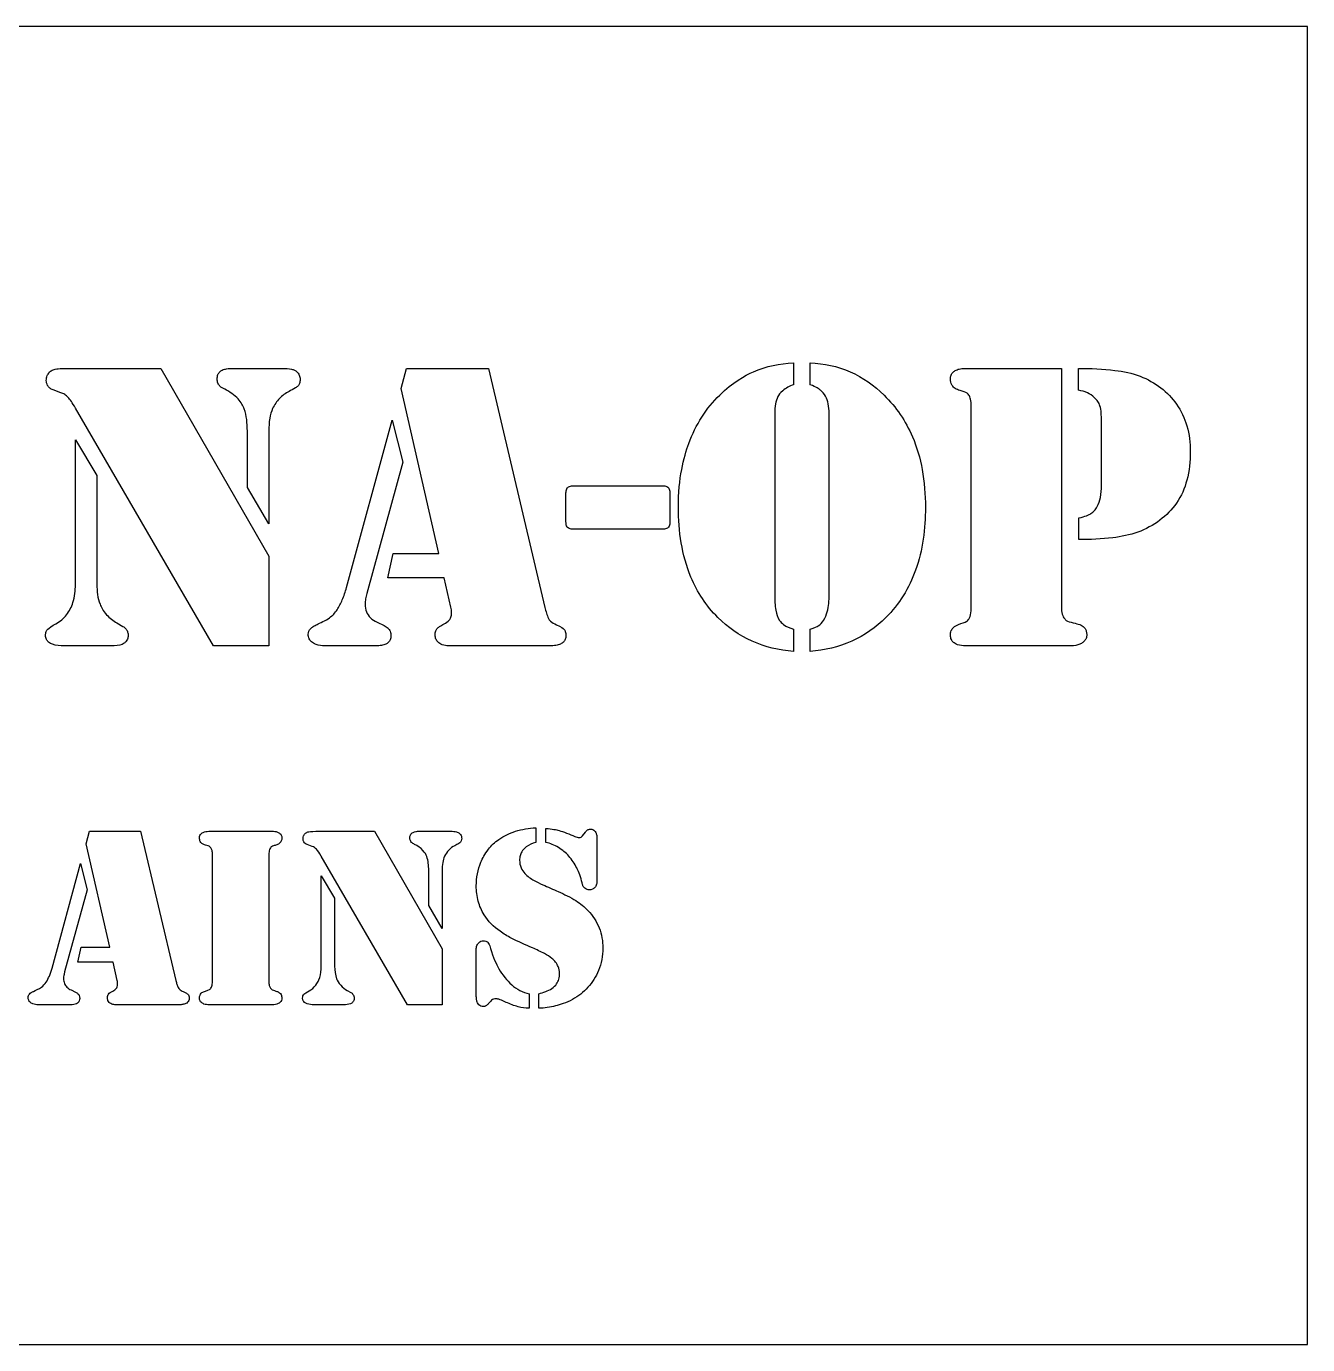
# Model space of a CAD drawing. Header units: millimetres. Extents: x -50 to 30.9, y -38 to 0.
# Drawn here: x -6.1 to 30.85, y -38 to 0 of the extents above; entities that cross this region are included whole.
import ezdxf

# ---------------------------------------------------------------- set-up
doc = ezdxf.new("R2010")
doc.units = ezdxf.units.MM

msp = doc.modelspace()

# ---------------------------------------------------------------- linework, layer by layer
for p, q in [((-0.159, -9.858), (1.299, -9.858)), ((16.022, -9.698), (16.022, -10.33)), ((16.501, -10.33), (16.501, -9.698)), ((24.244, -10.49), (24.244, -9.858)), ((-5.11, -10.559), (-5.333, -10.476)), ((21.147, -16.789), (21.147, -10.927)), ((15.48, -11.157), (15.48, -16.393)), ((17.049, -16.393), (17.049, -11.157)), ((24.903, -13.233), (24.903, -11.351)), ((9.702, -13.24), (12.216, -13.24)), ((9.459, -14.261), (9.459, -13.476)), ((12.459, -13.476), (12.459, -14.261)), ((24.251, -14.795), (24.251, -14.17)), ((12.216, -14.497), (9.702, -14.497)), ((-3.492, -17.198), (-3.319, -17.295)), ((4.015, -17.177), (4.216, -17.275)), ((16.022, -17.372), (16.022, -18.018)), ((16.501, -18.018), (16.501, -17.372)), ((-3.666, -17.858), (-5.013, -17.858)), ((3.987, -17.858), (2.501, -17.858)), ((9.001, -17.858), (6.077, -17.858)), ((23.959, -17.858), (20.987, -17.858)), ((8.588, -23.102), (8.588, -23.523)), ((8.879, -23.523), (8.879, -23.119)), ((-0.835, -23.202), (0.992, -23.202)), ((5.233, -23.202), (6.144, -23.202)), ((9.942, -23.332), (10.02, -23.224)), ((10.354, -23.436), (10.354, -24.647)), ((-0.735, -27.534), (-0.735, -23.87)), ((0.893, -23.87), (0.893, -27.534)), ((2.138, -23.64), (1.999, -23.588)), ((6.874, -27.937), (6.874, -26.605)), ((-4.811, -27.777), (-4.685, -27.837)), ((3.15, -27.79), (3.258, -27.85)), ((8.397, -27.885), (8.397, -28.302)), ((8.675, -28.302), (8.675, -27.885)), ((-4.828, -28.202), (-5.757, -28.202)), ((-1.694, -28.202), (-3.521, -28.202)), ((0.992, -28.202), (-0.835, -28.202)), ((3.041, -28.202), (2.199, -28.202))]:
    msp.add_line(p, q)
msp.add_lwpolyline([(-50.05, 0), (-50.05, -38), (30.85, -38), (30.85, 0)], close=True)
for points in [[(-4.791, -9.858), (-2.228, -9.858), (0.89, -15.275), (0.89, -17.858), (-0.708, -17.858), (-4.687, -11.004)], [(6.14, -16.74), (5.952, -15.893), (4.32, -15.893), (4.48, -15.198), (5.792, -15.198), (4.709, -10.434), (4.862, -9.858), (7.223, -9.858), (8.848, -16.747)], [(20.987, -9.858), (23.751, -9.858), (23.751, -16.747)], [(3.133, -16.177), (4.452, -11.351), (4.751, -12.559), (3.716, -16.344)], [(0.89, -11.664), (0.89, -14.337), (0.272, -13.289), (0.272, -11.664)], [(-4.687, -16.087), (-4.687, -11.92), (-4.069, -12.948), (-4.069, -16.087)], [(-3.482, -27.503), (-3.6, -26.974), (-4.62, -26.974), (-4.52, -26.54), (-3.699, -26.54), (-4.376, -23.562), (-4.281, -23.202), (-2.805, -23.202), (-1.79, -27.508)], [(2.338, -23.202), (3.939, -23.202), (5.888, -26.587), (5.888, -28.202), (4.89, -28.202), (2.403, -23.918)], [(-5.362, -27.152), (-4.537, -24.135), (-4.35, -24.89), (-4.997, -27.256)], [(2.403, -27.095), (2.403, -24.491), (2.789, -25.133), (2.789, -27.095)], [(5.888, -24.33), (5.888, -26.001), (5.502, -25.346), (5.502, -24.33)]]:
    msp.add_lwpolyline(points)
for points, knots in [([(-5.333, -9.9), (-5.315, -9.892), (-5.29, -9.886), (-5.169, -9.865), (-4.998, -9.858), (-4.791, -9.858)], [0, 0, 0, 0, 0.00585056, 0.00585056, 0.03129018, 0.03129018, 0.03129018, 0.03129018]), ([(-0.597, -10.164), (-0.597, -10.121), (-0.591, -10.077), (-0.564, -10.008), (-0.548, -9.982), (-0.505, -9.938), (-0.48, -9.921), (-0.413, -9.889), (-0.369, -9.878), (-0.272, -9.861), (-0.214, -9.858), (-0.159, -9.858)], [0, 0, 0, 0, 0.01288248, 0.01288248, 0.02216823, 0.02216823, 0.03140605, 0.03140605, 0.0443501, 0.0443501, 0.06097555, 0.06097555, 0.06097555, 0.06097555]), ([(1.299, -9.858), (1.379, -9.858), (1.47, -9.863), (1.577, -9.889), (1.607, -9.899), (1.656, -9.924), (1.678, -9.938), (1.695, -9.955)], [0, 0, 0, 0, 0.0239133, 0.0239133, 0.03294149, 0.03294149, 0.04037089, 0.04037089, 0.04037089, 0.04037089]), ([(13.897, -10.629), (14.27, -10.261), (14.612, -10.068), (15.234, -9.794), (15.623, -9.716), (16.022, -9.698)], [0, 0, 0, 0, 0.1574029, 0.1574029, 0.3816369, 0.3816369, 0.3816369, 0.3816369]), ([(16.501, -9.698), (16.9, -9.716), (17.289, -9.795), (18.024, -10.116), (18.347, -10.348), (18.633, -10.629)], [0, 0, 0, 0, 0.1198286, 0.1198286, 0.239514, 0.239514, 0.239514, 0.239514]), ([(20.549, -10.164), (20.549, -10.125), (20.555, -10.088), (20.582, -10.022), (20.6, -9.995), (20.649, -9.946), (20.68, -9.925), (20.752, -9.891), (20.793, -9.879), (20.885, -9.861), (20.936, -9.858), (20.987, -9.858)], [0, 0, 0, 0, 0.01146579, 0.01146579, 0.02124528, 0.02124528, 0.0322848, 0.0322848, 0.04503929, 0.04503929, 0.06017011, 0.06017011, 0.06017011, 0.06017011]), ([(24.244, -9.858), (24.584, -9.858), (24.954, -9.872), (25.53, -9.946), (25.798, -9.997), (26.022, -10.087)], [0, 0, 0, 0, 0.1021613, 0.1021613, 0.1739336, 0.1739336, 0.1739336, 0.1739336]), ([(-5.527, -10.205), (-5.527, -10.157), (-5.519, -10.111), (-5.491, -10.044), (-5.47, -10.002), (-5.418, -9.949), (-5.403, -9.937), (-5.369, -9.916), (-5.351, -9.907), (-5.333, -9.9)], [0, 0, 0, 0, 0.01431127, 0.01431127, 0.02181596, 0.02181596, 0.02451918, 0.02451918, 0.02727428, 0.02727428, 0.02727428, 0.02727428]), ([(-5.333, -10.476), (-5.367, -10.465), (-5.398, -10.449), (-5.455, -10.402), (-5.475, -10.374), (-5.501, -10.328), (-5.511, -10.304), (-5.524, -10.255), (-5.527, -10.231), (-5.527, -10.205)], [0, 0, 0, 0, 0.01071807, 0.01071807, 0.02211496, 0.02211496, 0.03223353, 0.03223353, 0.04235698, 0.04235698, 0.04235698, 0.04235698]), ([(-0.381, -10.462), (-0.434, -10.437), (-0.484, -10.407), (-0.539, -10.351), (-0.56, -10.325), (-0.591, -10.248), (-0.597, -10.206), (-0.597, -10.164)], [0, 0, 0, 0, 0.0175432, 0.0175432, 0.02615042, 0.02615042, 0.0349751, 0.0349751, 0.0349751, 0.0349751]), ([(1.792, -10.177), (1.792, -10.217), (1.788, -10.258), (1.762, -10.328), (1.745, -10.349), (1.715, -10.382), (1.687, -10.402), (1.604, -10.457), (1.532, -10.495), (1.473, -10.525)], [0, 0, 0, 0, 0.01186172, 0.01186172, 0.02242444, 0.02242444, 0.03966135, 0.03966135, 0.07490599, 0.07490599, 0.07490599, 0.07490599]), ([(1.695, -9.955), (1.725, -9.983), (1.749, -10.015), (1.775, -10.071), (1.782, -10.091), (1.79, -10.134), (1.792, -10.155), (1.792, -10.177)], [0, 0, 0, 0, 0.01223389, 0.01223389, 0.01856845, 0.01856845, 0.02517039, 0.02517039, 0.02517039, 0.02517039]), ([(20.785, -10.483), (20.739, -10.468), (20.694, -10.446), (20.627, -10.391), (20.603, -10.362), (20.573, -10.305), (20.564, -10.279), (20.552, -10.224), (20.549, -10.193), (20.549, -10.164)], [0, 0, 0, 0, 0.01476837, 0.01476837, 0.02600461, 0.02600461, 0.03417235, 0.03417235, 0.04315424, 0.04315424, 0.04315424, 0.04315424]), ([(26.022, -10.087), (26.235, -10.171), (26.435, -10.281), (26.792, -10.555), (26.943, -10.712), (27.07, -10.893)], [0, 0, 0, 0, 0.0687638, 0.0687638, 0.1349575, 0.1349575, 0.1349575, 0.1349575]), ([(-4.687, -11.004), (-4.771, -10.858), (-4.843, -10.749), (-4.93, -10.659), (-4.961, -10.634), (-5.032, -10.59), (-5.07, -10.573), (-5.11, -10.559)], [0, 0, 0, 0, 0.05041776, 0.05041776, 0.07431017, 0.07431017, 0.09928766, 0.09928766, 0.09928766, 0.09928766]), ([(0.272, -11.664), (0.272, -11.44), (0.25, -11.213), (0.149, -10.937), (0.099, -10.841), (-0.102, -10.625), (-0.24, -10.534), (-0.381, -10.462)], [0, 0, 0, 0, 0.0671449, 0.0671449, 0.1003761, 0.1003761, 0.139016, 0.139016, 0.139016, 0.139016]), ([(1.473, -10.525), (1.371, -10.577), (1.279, -10.644), (1.117, -10.81), (1.052, -10.906), (1.001, -11.011)], [0, 0, 0, 0, 0.03447714, 0.03447714, 0.06953545, 0.06953545, 0.06953545, 0.06953545]), ([(12.702, -13.865), (12.702, -13.02), (12.855, -12.427), (13.102, -11.755), (13.225, -11.5), (13.526, -11.03), (13.699, -10.819), (13.897, -10.629)], [0, 0, 0, 0, 0.2535434, 0.2535434, 0.419895, 0.419895, 0.5809032, 0.5809032, 0.5809032, 0.5809032]), ([(16.022, -10.33), (15.912, -10.371), (15.801, -10.426), (15.633, -10.567), (15.594, -10.629), (15.537, -10.739), (15.516, -10.811), (15.486, -10.972), (15.48, -11.066), (15.48, -11.157)], [0, 0, 0, 0, 0.0350687, 0.0350687, 0.0655339, 0.0655339, 0.109445, 0.109445, 0.1639923, 0.1639923, 0.1639923, 0.1639923]), ([(16.945, -10.664), (16.907, -10.596), (16.86, -10.533), (16.764, -10.457), (16.687, -10.402), (16.501, -10.33)], [0, 0, 0, 0, 0.02332961, 0.02332961, 0.036646, 0.036646, 0.036646, 0.036646]), ([(18.633, -10.629), (18.986, -10.974), (19.257, -11.374), (19.582, -12.132), (19.673, -12.45), (19.799, -13.134), (19.827, -13.5), (19.827, -13.865)], [0, 0, 0, 0, 0.1480077, 0.1480077, 0.2472721, 0.2472721, 0.3566546, 0.3566546, 0.3566546, 0.3566546]), ([(21.077, -10.629), (21.064, -10.608), (21.049, -10.587), (21.02, -10.563), (21.011, -10.559), (20.94, -10.533), (20.841, -10.501), (20.785, -10.483)], [0, 0, 0, 0, 0.00744196, 0.00744196, 0.01282415, 0.01282415, 0.02402511, 0.02402511, 0.02402511, 0.02402511]), ([(21.147, -10.927), (21.147, -10.869), (21.142, -10.806), (21.124, -10.726), (21.117, -10.703), (21.099, -10.663), (21.089, -10.645), (21.077, -10.629)], [0, 0, 0, 0, 0.0175249, 0.0175249, 0.02454633, 0.02454633, 0.03060484, 0.03060484, 0.03060484, 0.03060484]), ([(24.695, -10.698), (24.638, -10.641), (24.572, -10.597), (24.418, -10.526), (24.332, -10.503), (24.244, -10.49)], [0, 0, 0, 0, 0.0241925, 0.0241925, 0.05083261, 0.05083261, 0.05083261, 0.05083261]), ([(1.001, -11.011), (0.96, -11.1), (0.934, -11.199), (0.897, -11.415), (0.89, -11.542), (0.89, -11.664)], [0, 0, 0, 0, 0.02949833, 0.02949833, 0.06605759, 0.06605759, 0.06605759, 0.06605759]), ([(17.049, -11.157), (17.049, -11.064), (17.042, -10.968), (17.008, -10.803), (16.983, -10.729), (16.945, -10.664)], [0, 0, 0, 0, 0.02780037, 0.02780037, 0.05053447, 0.05053447, 0.05053447, 0.05053447]), ([(24.903, -11.351), (24.903, -11.232), (24.898, -11.055), (24.847, -10.896), (24.826, -10.854), (24.77, -10.772), (24.734, -10.733), (24.695, -10.698)], [0, 0, 0, 0, 0.03578856, 0.03578856, 0.05006525, 0.05006525, 0.0657268, 0.0657268, 0.0657268, 0.0657268]), ([(27.07, -10.893), (27.204, -11.083), (27.302, -11.292), (27.437, -11.758), (27.466, -12.009), (27.466, -12.261)], [0, 0, 0, 0, 0.0699688, 0.0699688, 0.1454952, 0.1454952, 0.1454952, 0.1454952]), ([(27.466, -12.261), (27.466, -12.536), (27.438, -12.816), (27.304, -13.317), (27.208, -13.539), (27.07, -13.74)], [0, 0, 0, 0, 0.0826913, 0.0826913, 0.1557123, 0.1557123, 0.1557123, 0.1557123]), ([(9.459, -13.476), (9.459, -13.438), (9.462, -13.396), (9.477, -13.34), (9.485, -13.32), (9.505, -13.294), (9.515, -13.283), (9.549, -13.263), (9.569, -13.256), (9.625, -13.242), (9.665, -13.24), (9.702, -13.24)], [0, 0, 0, 0, 0.01131815, 0.01131815, 0.01739233, 0.01739233, 0.02116719, 0.02116719, 0.02526442, 0.02526442, 0.03266707, 0.03266707, 0.03266707, 0.03266707]), ([(12.216, -13.24), (12.256, -13.24), (12.3, -13.243), (12.358, -13.259), (12.379, -13.267), (12.407, -13.287), (12.417, -13.297), (12.437, -13.329), (12.444, -13.349), (12.457, -13.402), (12.459, -13.441), (12.459, -13.476)], [0, 0, 0, 0, 0.01187835, 0.01187835, 0.01809206, 0.01809206, 0.02215028, 0.02215028, 0.02663116, 0.02663116, 0.03465324, 0.03465324, 0.03465324, 0.03465324]), ([(24.778, -13.844), (24.824, -13.761), (24.853, -13.669), (24.895, -13.465), (24.903, -13.347), (24.903, -13.233)], [0, 0, 0, 0, 0.02836835, 0.02836835, 0.0626419, 0.0626419, 0.0626419, 0.0626419]), ([(13.841, -17.039), (13.505, -16.703), (13.248, -16.313), (12.799, -15.243), (12.702, -14.55), (12.702, -13.865)], [0, 0, 0, 0, 0.14249, 0.14249, 0.3481799, 0.3481799, 0.3481799, 0.3481799]), ([(19.827, -13.865), (19.827, -14.478), (19.75, -15.098), (19.45, -15.934), (19.332, -16.181), (19.044, -16.64), (18.878, -16.849), (18.688, -17.039)], [0, 0, 0, 0, 0.18391, 0.18391, 0.2661613, 0.2661613, 0.346589, 0.346589, 0.346589, 0.346589]), ([(24.251, -14.17), (24.428, -14.126), (24.538, -14.085), (24.637, -14.023), (24.668, -13.995), (24.728, -13.928), (24.755, -13.886), (24.778, -13.844)], [0, 0, 0, 0, 0.0549273, 0.0549273, 0.0856312, 0.0856312, 0.1210637, 0.1210637, 0.1210637, 0.1210637]), ([(27.07, -13.74), (26.936, -13.93), (26.775, -14.095), (26.395, -14.381), (26.18, -14.494), (25.952, -14.58)], [0, 0, 0, 0, 0.0698398, 0.0698398, 0.142865, 0.142865, 0.142865, 0.142865]), ([(9.702, -14.497), (9.662, -14.497), (9.618, -14.494), (9.56, -14.478), (9.539, -14.47), (9.511, -14.45), (9.501, -14.439), (9.481, -14.407), (9.475, -14.388), (9.462, -14.334), (9.459, -14.296), (9.459, -14.261)], [0, 0, 0, 0, 0.01187835, 0.01187835, 0.01809206, 0.01809206, 0.02215028, 0.02215028, 0.02663116, 0.02663116, 0.03465324, 0.03465324, 0.03465324, 0.03465324]), ([(12.459, -14.261), (12.459, -14.298), (12.456, -14.341), (12.441, -14.397), (12.433, -14.416), (12.413, -14.443), (12.403, -14.454), (12.369, -14.474), (12.349, -14.481), (12.293, -14.494), (12.253, -14.497), (12.216, -14.497)], [0, 0, 0, 0, 0.01131815, 0.01131815, 0.01739233, 0.01739233, 0.02116719, 0.02116719, 0.02526442, 0.02526442, 0.03266707, 0.03266707, 0.03266707, 0.03266707]), ([(25.952, -14.58), (25.726, -14.663), (25.47, -14.712), (24.913, -14.782), (24.572, -14.795), (24.251, -14.795)], [0, 0, 0, 0, 0.0721335, 0.0721335, 0.1688212, 0.1688212, 0.1688212, 0.1688212]), ([(-5.249, -17.219), (-5.13, -17.153), (-5.026, -17.067), (-4.858, -16.855), (-4.799, -16.736), (-4.706, -16.441), (-4.687, -16.262), (-4.687, -16.087)], [0, 0, 0, 0, 0.0410757, 0.0410757, 0.0811807, 0.0811807, 0.1337522, 0.1337522, 0.1337522, 0.1337522]), ([(-4.069, -16.087), (-4.069, -16.279), (-4.046, -16.48), (-3.944, -16.741), (-3.89, -16.849), (-3.704, -17.056), (-3.603, -17.134), (-3.492, -17.198)], [0, 0, 0, 0, 0.0575559, 0.0575559, 0.0836736, 0.0836736, 0.1058203, 0.1058203, 0.1058203, 0.1058203]), ([(2.862, -16.816), (2.92, -16.728), (2.968, -16.632), (3.058, -16.42), (3.099, -16.298), (3.133, -16.177)], [0, 0, 0, 0, 0.0315859, 0.0315859, 0.0691742, 0.0691742, 0.0691742, 0.0691742]), ([(3.716, -16.344), (3.701, -16.396), (3.688, -16.45), (3.672, -16.552), (3.667, -16.601), (3.667, -16.65)], [0, 0, 0, 0, 0.01634586, 0.01634586, 0.0309689, 0.0309689, 0.0309689, 0.0309689]), ([(3.667, -16.65), (3.667, -16.729), (3.679, -16.807), (3.735, -16.942), (3.771, -16.997), (3.874, -17.101), (3.942, -17.144), (4.015, -17.177)], [0, 0, 0, 0, 0.02374468, 0.02374468, 0.04375471, 0.04375471, 0.0677088, 0.0677088, 0.0677088, 0.0677088]), ([(15.48, -16.393), (15.48, -16.535), (15.488, -16.692), (15.535, -16.938), (15.567, -17.041), (15.619, -17.122)], [0, 0, 0, 0, 0.04271669, 0.04271669, 0.07499545, 0.07499545, 0.07499545, 0.07499545]), ([(16.89, -17.122), (16.939, -17.046), (16.973, -16.959), (17.037, -16.72), (17.049, -16.55), (17.049, -16.393)], [0, 0, 0, 0, 0.02717019, 0.02717019, 0.07445597, 0.07445597, 0.07445597, 0.07445597]), ([(2.285, -17.24), (2.357, -17.207), (2.535, -17.124), (2.728, -16.984), (2.801, -16.902), (2.862, -16.816)], [0, 0, 0, 0, 0.02347318, 0.02347318, 0.04199438, 0.04199438, 0.04199438, 0.04199438]), ([(5.945, -17.226), (6.002, -17.196), (6.056, -17.159), (6.111, -17.097), (6.13, -17.07), (6.156, -16.995), (6.16, -16.958), (6.16, -16.92)], [0, 0, 0, 0, 0.01939108, 0.01939108, 0.02805514, 0.02805514, 0.03563992, 0.03563992, 0.03563992, 0.03563992]), ([(6.16, -16.92), (6.16, -16.888), (6.159, -16.855), (6.152, -16.795), (6.147, -16.767), (6.14, -16.74)], [0, 0, 0, 0, 0.00969404, 0.00969404, 0.01814324, 0.01814324, 0.01814324, 0.01814324]), ([(8.848, -16.747), (8.863, -16.804), (8.88, -16.861), (8.915, -16.967), (8.933, -17.017), (8.952, -17.066)], [0, 0, 0, 0, 0.01768442, 0.01768442, 0.0334938, 0.0334938, 0.0334938, 0.0334938]), ([(8.952, -17.066), (8.967, -17.095), (8.987, -17.121), (9.058, -17.187), (9.121, -17.221), (9.188, -17.247)], [0, 0, 0, 0, 0.00974911, 0.00974911, 0.02921955, 0.02921955, 0.02921955, 0.02921955]), ([(16.022, -18.018), (15.608, -17.984), (15.206, -17.891), (14.457, -17.554), (14.129, -17.324), (13.841, -17.039)], [0, 0, 0, 0, 0.1246021, 0.1246021, 0.2464138, 0.2464138, 0.2464138, 0.2464138]), ([(18.688, -17.039), (18.4, -17.325), (18.071, -17.555), (17.32, -17.891), (16.916, -17.985), (16.501, -18.018)], [0, 0, 0, 0, 0.1219841, 0.1219841, 0.2470783, 0.2470783, 0.2470783, 0.2470783]), ([(20.785, -17.24), (20.874, -17.208), (20.974, -17.172), (21.014, -17.155), (21.026, -17.15), (21.055, -17.121), (21.067, -17.103), (21.077, -17.087)], [0, 0, 0, 0, 0.02813075, 0.02813075, 0.03493404, 0.03493404, 0.04084122, 0.04084122, 0.04084122, 0.04084122]), ([(21.077, -17.087), (21.095, -17.064), (21.108, -17.037), (21.139, -16.945), (21.147, -16.866), (21.147, -16.789)], [0, 0, 0, 0, 0.008725, 0.008725, 0.02923416, 0.02923416, 0.02923416, 0.02923416]), ([(23.751, -16.747), (23.751, -16.811), (23.756, -16.881), (23.78, -16.968), (23.789, -16.993), (23.812, -17.037), (23.825, -17.056), (23.841, -17.073)], [0, 0, 0, 0, 0.01932824, 0.01932824, 0.02715922, 0.02715922, 0.03410347, 0.03410347, 0.03410347, 0.03410347]), ([(23.841, -17.073), (23.859, -17.098), (23.88, -17.12), (23.917, -17.144), (23.932, -17.15), (24.038, -17.181), (24.136, -17.205), (24.195, -17.219)], [0, 0, 0, 0, 0.0091446, 0.0091446, 0.01478613, 0.01478613, 0.02257301, 0.02257301, 0.02257301, 0.02257301]), ([(-5.548, -17.552), (-5.548, -17.516), (-5.543, -17.48), (-5.516, -17.412), (-5.497, -17.39), (-5.442, -17.334), (-5.357, -17.279), (-5.249, -17.219)], [0, 0, 0, 0, 0.01082857, 0.01082857, 0.02198669, 0.02198669, 0.06074086, 0.06074086, 0.06074086, 0.06074086]), ([(-3.319, -17.295), (-3.282, -17.317), (-3.249, -17.344), (-3.204, -17.404), (-3.19, -17.431), (-3.17, -17.493), (-3.166, -17.526), (-3.166, -17.559)], [0, 0, 0, 0, 0.01285177, 0.01285177, 0.02228788, 0.02228788, 0.03227958, 0.03227958, 0.03227958, 0.03227958]), ([(2.028, -17.518), (2.028, -17.49), (2.034, -17.464), (2.056, -17.411), (2.072, -17.387), (2.116, -17.34), (2.144, -17.318), (2.208, -17.276), (2.247, -17.257), (2.285, -17.24)], [0, 0, 0, 0, 0.00826821, 0.00826821, 0.01707306, 0.01707306, 0.02745088, 0.02745088, 0.04008627, 0.04008627, 0.04008627, 0.04008627]), ([(4.216, -17.275), (4.258, -17.292), (4.296, -17.316), (4.354, -17.374), (4.374, -17.404), (4.404, -17.478), (4.41, -17.522), (4.41, -17.566)], [0, 0, 0, 0, 0.0135693, 0.0135693, 0.02444576, 0.02444576, 0.03769134, 0.03769134, 0.03769134, 0.03769134]), ([(5.688, -17.545), (5.688, -17.506), (5.692, -17.464), (5.716, -17.394), (5.731, -17.374), (5.76, -17.342), (5.788, -17.32), (5.856, -17.274), (5.903, -17.248), (5.945, -17.226)], [0, 0, 0, 0, 0.0117943, 0.0117943, 0.02235552, 0.02235552, 0.04296582, 0.04296582, 0.07266708, 0.07266708, 0.07266708, 0.07266708]), ([(9.188, -17.247), (9.325, -17.309), (9.376, -17.353), (9.418, -17.397), (9.431, -17.419), (9.454, -17.478), (9.459, -17.515), (9.459, -17.552)], [0, 0, 0, 0, 0.0451236, 0.0451236, 0.0779151, 0.0779151, 0.1252329, 0.1252329, 0.1252329, 0.1252329]), ([(15.619, -17.122), (15.649, -17.169), (15.688, -17.209), (15.818, -17.305), (15.921, -17.345), (16.022, -17.372)], [0, 0, 0, 0, 0.01694782, 0.01694782, 0.04826349, 0.04826349, 0.04826349, 0.04826349]), ([(16.501, -17.372), (16.638, -17.341), (16.704, -17.303), (16.798, -17.241), (16.849, -17.183), (16.89, -17.122)], [0, 0, 0, 0, 0.0423672, 0.0423672, 0.12248, 0.12248, 0.12248, 0.12248]), ([(20.549, -17.552), (20.549, -17.507), (20.556, -17.461), (20.587, -17.385), (20.606, -17.355), (20.652, -17.309), (20.675, -17.292), (20.726, -17.262), (20.756, -17.25), (20.785, -17.24)], [0, 0, 0, 0, 0.01370623, 0.01370623, 0.02469017, 0.02469017, 0.03314726, 0.03314726, 0.04257572, 0.04257572, 0.04257572, 0.04257572]), ([(24.195, -17.219), (24.249, -17.231), (24.304, -17.25), (24.382, -17.301), (24.409, -17.326), (24.447, -17.382), (24.459, -17.41), (24.476, -17.472), (24.48, -17.505), (24.48, -17.539)], [0, 0, 0, 0, 0.01661728, 0.01661728, 0.02788274, 0.02788274, 0.0370147, 0.0370147, 0.0470355, 0.0470355, 0.0470355, 0.0470355]), ([(-5.013, -17.858), (-5.129, -17.858), (-5.248, -17.847), (-5.386, -17.798), (-5.428, -17.777), (-5.487, -17.727), (-5.507, -17.702), (-5.53, -17.656), (-5.537, -17.637), (-5.546, -17.596), (-5.548, -17.574), (-5.548, -17.552)], [0, 0, 0, 0, 0.03484499, 0.03484499, 0.05042872, 0.05042872, 0.06145367, 0.06145367, 0.06839912, 0.06839912, 0.07583834, 0.07583834, 0.07583834, 0.07583834]), ([(-3.277, -17.782), (-3.297, -17.797), (-3.32, -17.808), (-3.422, -17.846), (-3.535, -17.858), (-3.666, -17.858)], [0, 0, 0, 0, 0.00741376, 0.00741376, 0.03268725, 0.03268725, 0.03268725, 0.03268725]), ([(-3.166, -17.559), (-3.166, -17.596), (-3.172, -17.631), (-3.196, -17.687), (-3.208, -17.707), (-3.238, -17.747), (-3.257, -17.765), (-3.277, -17.782)], [0, 0, 0, 0, 0.01092413, 0.01092413, 0.0181548, 0.0181548, 0.02592425, 0.02592425, 0.02592425, 0.02592425]), ([(2.501, -17.858), (2.419, -17.858), (2.333, -17.849), (2.194, -17.799), (2.153, -17.77), (2.096, -17.719), (2.073, -17.689), (2.047, -17.634), (2.04, -17.612), (2.031, -17.566), (2.028, -17.542), (2.028, -17.518)], [0, 0, 0, 0, 0.0246092, 0.0246092, 0.04401572, 0.04401572, 0.06328442, 0.06328442, 0.0747797, 0.0747797, 0.08704771, 0.08704771, 0.08704771, 0.08704771]), ([(4.41, -17.566), (4.41, -17.605), (4.405, -17.643), (4.379, -17.708), (4.363, -17.733), (4.318, -17.778), (4.291, -17.796), (4.224, -17.827), (4.183, -17.839), (4.091, -17.855), (4.038, -17.858), (3.987, -17.858)], [0, 0, 0, 0, 0.01157042, 0.01157042, 0.02076093, 0.02076093, 0.03049584, 0.03049584, 0.04296273, 0.04296273, 0.05837019, 0.05837019, 0.05837019, 0.05837019]), ([(6.077, -17.858), (6.013, -17.858), (5.949, -17.849), (5.834, -17.803), (5.797, -17.774), (5.746, -17.725), (5.725, -17.695), (5.703, -17.644), (5.697, -17.625), (5.69, -17.586), (5.688, -17.566), (5.688, -17.545)], [0, 0, 0, 0, 0.01913019, 0.01913019, 0.03718612, 0.03718612, 0.05700318, 0.05700318, 0.06741541, 0.06741541, 0.07837572, 0.07837572, 0.07837572, 0.07837572]), ([(9.459, -17.552), (9.459, -17.592), (9.453, -17.632), (9.426, -17.698), (9.409, -17.724), (9.362, -17.771), (9.334, -17.79), (9.262, -17.825), (9.216, -17.837), (9.116, -17.854), (9.057, -17.858), (9.001, -17.858)], [0, 0, 0, 0, 0.01189727, 0.01189727, 0.02150134, 0.02150134, 0.03179976, 0.03179976, 0.04542305, 0.04542305, 0.06238076, 0.06238076, 0.06238076, 0.06238076]), ([(20.987, -17.858), (20.91, -17.858), (20.828, -17.85), (20.701, -17.805), (20.663, -17.78), (20.611, -17.735), (20.591, -17.708), (20.567, -17.659), (20.56, -17.64), (20.551, -17.597), (20.549, -17.575), (20.549, -17.552)], [0, 0, 0, 0, 0.02307725, 0.02307725, 0.04045897, 0.04045897, 0.05728357, 0.05728357, 0.06770959, 0.06770959, 0.07888234, 0.07888234, 0.07888234, 0.07888234]), ([(24.327, -17.789), (24.296, -17.808), (24.259, -17.821), (24.145, -17.851), (24.051, -17.858), (23.959, -17.858)], [0, 0, 0, 0, 0.01108299, 0.01108299, 0.03539563, 0.03539563, 0.03539563, 0.03539563]), ([(24.48, -17.539), (24.48, -17.574), (24.474, -17.609), (24.448, -17.671), (24.43, -17.697), (24.385, -17.747), (24.357, -17.769), (24.327, -17.789)], [0, 0, 0, 0, 0.01072361, 0.01072361, 0.0202361, 0.0202361, 0.03087798, 0.03087798, 0.03087798, 0.03087798]), ([(7.525, -23.436), (7.672, -23.333), (7.834, -23.257), (8.194, -23.144), (8.391, -23.113), (8.588, -23.102)], [0, 0, 0, 0, 0.0539892, 0.0539892, 0.1132784, 0.1132784, 0.1132784, 0.1132784]), ([(8.879, -23.119), (9.063, -23.134), (9.182, -23.159), (9.39, -23.215), (9.565, -23.285), (9.716, -23.35)], [0, 0, 0, 0, 0.0554004, 0.0554004, 0.146285, 0.146285, 0.146285, 0.146285]), ([(10.02, -23.224), (10.038, -23.2), (10.058, -23.179), (10.096, -23.156), (10.108, -23.151), (10.136, -23.143), (10.149, -23.141), (10.163, -23.141)], [0, 0, 0, 0, 0.00876279, 0.00876279, 0.01300025, 0.01300025, 0.01722136, 0.01722136, 0.01722136, 0.01722136]), ([(10.163, -23.141), (10.189, -23.141), (10.215, -23.145), (10.257, -23.161), (10.273, -23.172), (10.299, -23.197), (10.31, -23.213), (10.333, -23.26), (10.341, -23.291), (10.352, -23.358), (10.354, -23.398), (10.354, -23.436)], [0, 0, 0, 0, 0.00767826, 0.00767826, 0.0134886, 0.0134886, 0.01876768, 0.01876768, 0.02569877, 0.02569877, 0.03466623, 0.03466623, 0.03466623, 0.03466623]), ([(-1.108, -23.393), (-1.108, -23.369), (-1.105, -23.345), (-1.088, -23.304), (-1.077, -23.288), (-1.046, -23.257), (-1.027, -23.244), (-0.982, -23.222), (-0.956, -23.215), (-0.899, -23.204), (-0.866, -23.202), (-0.835, -23.202)], [0, 0, 0, 0, 0.00716612, 0.00716612, 0.0132783, 0.0132783, 0.020178, 0.020178, 0.02814955, 0.02814955, 0.03760632, 0.03760632, 0.03760632, 0.03760632]), ([(-0.961, -23.593), (-0.99, -23.583), (-1.018, -23.57), (-1.06, -23.535), (-1.074, -23.517), (-1.093, -23.481), (-1.099, -23.465), (-1.107, -23.43), (-1.108, -23.412), (-1.108, -23.393)], [0, 0, 0, 0, 0.00923023, 0.00923023, 0.01625288, 0.01625288, 0.02135772, 0.02135772, 0.0269714, 0.0269714, 0.0269714, 0.0269714]), ([(0.992, -23.202), (1.041, -23.202), (1.092, -23.207), (1.171, -23.235), (1.195, -23.251), (1.227, -23.279), (1.24, -23.295), (1.255, -23.326), (1.259, -23.338), (1.265, -23.365), (1.266, -23.379), (1.266, -23.393)], [0, 0, 0, 0, 0.01442328, 0.01442328, 0.02528686, 0.02528686, 0.03580223, 0.03580223, 0.04231849, 0.04231849, 0.04930146, 0.04930146, 0.04930146, 0.04930146]), ([(1.266, -23.393), (1.266, -23.423), (1.262, -23.452), (1.242, -23.502), (1.229, -23.521), (1.201, -23.55), (1.187, -23.56), (1.155, -23.579), (1.137, -23.587), (1.118, -23.593)], [0, 0, 0, 0, 0.00891282, 0.00891282, 0.01590405, 0.01590405, 0.02115877, 0.02115877, 0.02698376, 0.02698376, 0.02698376, 0.02698376]), ([(1.878, -23.419), (1.878, -23.389), (1.883, -23.36), (1.9, -23.318), (1.913, -23.292), (1.946, -23.259), (1.956, -23.251), (1.977, -23.238), (1.988, -23.232), (1.999, -23.228)], [0, 0, 0, 0, 0.00894455, 0.00894455, 0.01363497, 0.01363497, 0.01532449, 0.01532449, 0.01704643, 0.01704643, 0.01704643, 0.01704643]), ([(1.999, -23.588), (1.978, -23.582), (1.958, -23.572), (1.923, -23.542), (1.911, -23.525), (1.894, -23.496), (1.888, -23.481), (1.88, -23.45), (1.878, -23.435), (1.878, -23.419)], [0, 0, 0, 0, 0.0066988, 0.0066988, 0.01382185, 0.01382185, 0.02014596, 0.02014596, 0.02647311, 0.02647311, 0.02647311, 0.02647311]), ([(1.999, -23.228), (2.011, -23.223), (2.026, -23.22), (2.102, -23.206), (2.209, -23.202), (2.338, -23.202)], [0, 0, 0, 0, 0.0036566, 0.0036566, 0.01955636, 0.01955636, 0.01955636, 0.01955636]), ([(4.959, -23.393), (4.959, -23.366), (4.963, -23.339), (4.98, -23.296), (4.99, -23.28), (5.017, -23.252), (5.032, -23.241), (5.074, -23.221), (5.101, -23.214), (5.162, -23.204), (5.198, -23.202), (5.233, -23.202)], [0, 0, 0, 0, 0.00805155, 0.00805155, 0.01385514, 0.01385514, 0.01962878, 0.01962878, 0.02771881, 0.02771881, 0.03810972, 0.03810972, 0.03810972, 0.03810972]), ([(5.094, -23.58), (5.061, -23.564), (5.03, -23.545), (4.996, -23.51), (4.983, -23.494), (4.963, -23.446), (4.959, -23.419), (4.959, -23.393)], [0, 0, 0, 0, 0.0109645, 0.0109645, 0.01634401, 0.01634401, 0.02185944, 0.02185944, 0.02185944, 0.02185944]), ([(6.144, -23.202), (6.194, -23.202), (6.251, -23.205), (6.318, -23.222), (6.337, -23.228), (6.367, -23.243), (6.381, -23.252), (6.392, -23.263)], [0, 0, 0, 0, 0.01494581, 0.01494581, 0.02058843, 0.02058843, 0.02523181, 0.02523181, 0.02523181, 0.02523181]), ([(6.453, -23.402), (6.453, -23.426), (6.45, -23.452), (6.433, -23.496), (6.423, -23.509), (6.404, -23.529), (6.387, -23.542), (6.335, -23.576), (6.29, -23.6), (6.253, -23.619)], [0, 0, 0, 0, 0.00741357, 0.00741357, 0.01401527, 0.01401527, 0.02478834, 0.02478834, 0.04681625, 0.04681625, 0.04681625, 0.04681625]), ([(6.392, -23.263), (6.41, -23.28), (6.426, -23.3), (6.442, -23.335), (6.446, -23.348), (6.451, -23.374), (6.453, -23.388), (6.453, -23.402)], [0, 0, 0, 0, 0.00764618, 0.00764618, 0.01160528, 0.01160528, 0.01573149, 0.01573149, 0.01573149, 0.01573149]), ([(6.874, -24.777), (6.874, -24.541), (6.915, -24.312), (7.052, -23.983), (7.121, -23.851), (7.309, -23.612), (7.41, -23.517), (7.525, -23.436)], [0, 0, 0, 0, 0.0709345, 0.0709345, 0.1070377, 0.1070377, 0.1379662, 0.1379662, 0.1379662, 0.1379662]), ([(8.588, -23.523), (8.492, -23.551), (8.397, -23.591), (8.261, -23.694), (8.217, -23.742), (8.165, -23.831), (8.149, -23.868), (8.128, -23.95), (8.124, -23.992), (8.124, -24.035)], [0, 0, 0, 0, 0.02995594, 0.02995594, 0.05100609, 0.05100609, 0.06487045, 0.06487045, 0.0794033, 0.0794033, 0.0794033, 0.0794033]), ([(9.543, -23.918), (9.456, -23.82), (9.357, -23.737), (9.13, -23.602), (9.008, -23.554), (8.879, -23.523)], [0, 0, 0, 0, 0.03928817, 0.03928817, 0.07908644, 0.07908644, 0.07908644, 0.07908644]), ([(9.716, -23.35), (9.738, -23.358), (9.761, -23.367), (9.801, -23.377), (9.82, -23.38), (9.838, -23.38)], [0, 0, 0, 0, 0.00698595, 0.00698595, 0.01236564, 0.01236564, 0.01236564, 0.01236564]), ([(9.838, -23.38), (9.857, -23.38), (9.877, -23.377), (9.904, -23.366), (9.913, -23.361), (9.929, -23.348), (9.936, -23.341), (9.942, -23.332)], [0, 0, 0, 0, 0.0057986, 0.0057986, 0.00887019, 0.00887019, 0.01197355, 0.01197355, 0.01197355, 0.01197355]), ([(-0.778, -23.684), (-0.787, -23.671), (-0.796, -23.658), (-0.814, -23.643), (-0.82, -23.64), (-0.864, -23.624), (-0.926, -23.604), (-0.961, -23.593)], [0, 0, 0, 0, 0.00465123, 0.00465123, 0.00801509, 0.00801509, 0.0150157, 0.0150157, 0.0150157, 0.0150157]), ([(-0.735, -23.87), (-0.735, -23.834), (-0.738, -23.794), (-0.749, -23.744), (-0.754, -23.73), (-0.764, -23.705), (-0.771, -23.694), (-0.778, -23.684)], [0, 0, 0, 0, 0.01095306, 0.01095306, 0.01534146, 0.01534146, 0.01912803, 0.01912803, 0.01912803, 0.01912803]), ([(0.936, -23.684), (0.925, -23.698), (0.917, -23.715), (0.897, -23.772), (0.893, -23.822), (0.893, -23.87)], [0, 0, 0, 0, 0.00545313, 0.00545313, 0.01827135, 0.01827135, 0.01827135, 0.01827135]), ([(1.118, -23.593), (1.089, -23.602), (1.052, -23.614), (1.004, -23.63), (0.983, -23.634), (0.957, -23.654), (0.946, -23.668), (0.936, -23.684)], [0, 0, 0, 0, 0.00912437, 0.00912437, 0.01495972, 0.01495972, 0.01891946, 0.01891946, 0.01891946, 0.01891946]), ([(2.403, -23.918), (2.351, -23.827), (2.305, -23.759), (2.251, -23.702), (2.231, -23.687), (2.187, -23.66), (2.163, -23.649), (2.138, -23.64)], [0, 0, 0, 0, 0.0315111, 0.0315111, 0.04644385, 0.04644385, 0.06205479, 0.06205479, 0.06205479, 0.06205479]), ([(5.502, -24.33), (5.502, -24.191), (5.488, -24.049), (5.425, -23.877), (5.394, -23.816), (5.269, -23.681), (5.182, -23.624), (5.094, -23.58)], [0, 0, 0, 0, 0.04196554, 0.04196554, 0.06273504, 0.06273504, 0.08688501, 0.08688501, 0.08688501, 0.08688501]), ([(5.958, -23.922), (5.932, -23.978), (5.916, -24.04), (5.893, -24.175), (5.888, -24.254), (5.888, -24.33)], [0, 0, 0, 0, 0.01843645, 0.01843645, 0.04128599, 0.04128599, 0.04128599, 0.04128599]), ([(6.253, -23.619), (6.189, -23.651), (6.131, -23.693), (6.031, -23.797), (5.99, -23.857), (5.958, -23.922)], [0, 0, 0, 0, 0.02154821, 0.02154821, 0.04345965, 0.04345965, 0.04345965, 0.04345965]), ([(9.912, -24.63), (9.876, -24.463), (9.81, -24.33), (9.708, -24.137), (9.632, -24.023), (9.543, -23.918)], [0, 0, 0, 0, 0.0511043, 0.0511043, 0.1388743, 0.1388743, 0.1388743, 0.1388743]), ([(8.124, -24.035), (8.124, -24.111), (8.136, -24.184), (8.191, -24.317), (8.228, -24.37), (8.35, -24.5), (8.449, -24.567), (8.545, -24.621)], [0, 0, 0, 0, 0.0225726, 0.0225726, 0.04307721, 0.04307721, 0.07620925, 0.07620925, 0.07620925, 0.07620925]), ([(8.545, -24.621), (8.608, -24.656), (8.712, -24.705), (8.933, -24.807), (9.1, -24.881), (9.239, -24.942)], [0, 0, 0, 0, 0.02175195, 0.02175195, 0.05865705, 0.05865705, 0.05865705, 0.05865705]), ([(10.003, -24.843), (9.981, -24.823), (9.963, -24.8), (9.943, -24.759), (9.928, -24.726), (9.912, -24.63)], [0, 0, 0, 0, 0.00885937, 0.00885937, 0.01381396, 0.01381396, 0.01381396, 0.01381396]), ([(10.354, -24.647), (10.354, -24.685), (10.349, -24.722), (10.32, -24.793), (10.301, -24.816), (10.268, -24.849), (10.247, -24.864), (10.195, -24.886), (10.167, -24.89), (10.137, -24.89)], [0, 0, 0, 0, 0.0112332, 0.0112332, 0.02286487, 0.02286487, 0.03813252, 0.03813252, 0.05500207, 0.05500207, 0.05500207, 0.05500207]), ([(7.559, -26.084), (7.378, -25.954), (7.219, -25.798), (7.024, -25.487), (6.968, -25.358), (6.891, -25.075), (6.874, -24.927), (6.874, -24.777)], [0, 0, 0, 0, 0.0670013, 0.0670013, 0.1098709, 0.1098709, 0.1547593, 0.1547593, 0.1547593, 0.1547593]), ([(9.239, -24.942), (9.4, -25.012), (9.601, -25.106), (9.876, -25.282), (9.99, -25.38), (10.094, -25.489)], [0, 0, 0, 0, 0.05271581, 0.05271581, 0.09792356, 0.09792356, 0.09792356, 0.09792356]), ([(10.137, -24.89), (10.113, -24.89), (10.09, -24.886), (10.044, -24.87), (10.022, -24.858), (10.003, -24.843)], [0, 0, 0, 0, 0.00725594, 0.00725594, 0.01467445, 0.01467445, 0.01467445, 0.01467445]), ([(10.094, -25.489), (10.232, -25.634), (10.342, -25.799), (10.491, -26.172), (10.524, -26.369), (10.524, -26.57)], [0, 0, 0, 0, 0.0601442, 0.0601442, 0.1205675, 0.1205675, 0.1205675, 0.1205675]), ([(8.497, -26.566), (8.291, -26.474), (8.084, -26.383), (7.77, -26.224), (7.662, -26.158), (7.559, -26.084)], [0, 0, 0, 0, 0.0676756, 0.0676756, 0.1056711, 0.1056711, 0.1056711, 0.1056711]), ([(6.874, -26.605), (6.874, -26.568), (6.88, -26.531), (6.91, -26.458), (6.932, -26.432), (6.965, -26.398), (6.985, -26.384), (7.03, -26.364), (7.053, -26.359), (7.078, -26.357)], [0, 0, 0, 0, 0.01112643, 0.01112643, 0.02375057, 0.02375057, 0.03800986, 0.03800986, 0.05214492, 0.05214492, 0.05214492, 0.05214492]), ([(7.078, -26.357), (7.101, -26.356), (7.126, -26.358), (7.166, -26.372), (7.181, -26.38), (7.203, -26.4), (7.216, -26.413), (7.254, -26.476), (7.272, -26.528), (7.286, -26.579)], [0, 0, 0, 0, 0.0071929, 0.0071929, 0.01262773, 0.01262773, 0.01602621, 0.01602621, 0.02146801, 0.02146801, 0.02146801, 0.02146801]), ([(7.286, -26.579), (7.353, -26.835), (7.448, -27.029), (7.626, -27.34), (7.748, -27.497), (7.898, -27.629)], [0, 0, 0, 0, 0.079453, 0.079453, 0.1791395, 0.1791395, 0.1791395, 0.1791395]), ([(9.052, -26.865), (8.997, -26.818), (8.918, -26.77), (8.734, -26.671), (8.609, -26.614), (8.497, -26.566)], [0, 0, 0, 0, 0.02194854, 0.02194854, 0.05318883, 0.05318883, 0.05318883, 0.05318883]), ([(10.524, -26.57), (10.524, -26.795), (10.483, -27.011), (10.324, -27.393), (10.22, -27.557), (9.965, -27.841), (9.815, -27.957), (9.647, -28.05)], [0, 0, 0, 0, 0.0673539, 0.0673539, 0.123955, 0.123955, 0.1812662, 0.1812662, 0.1812662, 0.1812662]), ([(9.274, -27.299), (9.274, -27.231), (9.261, -27.165), (9.216, -27.058), (9.192, -27.017), (9.13, -26.937), (9.093, -26.899), (9.052, -26.865)], [0, 0, 0, 0, 0.02044772, 0.02044772, 0.03489561, 0.03489561, 0.05072144, 0.05072144, 0.05072144, 0.05072144]), ([(-5.531, -27.551), (-5.495, -27.496), (-5.464, -27.436), (-5.408, -27.303), (-5.383, -27.227), (-5.362, -27.152)], [0, 0, 0, 0, 0.01974119, 0.01974119, 0.04323387, 0.04323387, 0.04323387, 0.04323387]), ([(-4.997, -27.256), (-5.007, -27.288), (-5.015, -27.322), (-5.025, -27.386), (-5.028, -27.416), (-5.028, -27.447)], [0, 0, 0, 0, 0.01021617, 0.01021617, 0.01935556, 0.01935556, 0.01935556, 0.01935556]), ([(2.051, -27.803), (2.126, -27.761), (2.191, -27.708), (2.296, -27.575), (2.333, -27.501), (2.391, -27.317), (2.403, -27.205), (2.403, -27.095)], [0, 0, 0, 0, 0.02567232, 0.02567232, 0.05073795, 0.05073795, 0.08359512, 0.08359512, 0.08359512, 0.08359512]), ([(2.789, -27.095), (2.789, -27.215), (2.804, -27.341), (2.867, -27.504), (2.901, -27.572), (3.017, -27.701), (3.081, -27.75), (3.15, -27.79)], [0, 0, 0, 0, 0.03597246, 0.03597246, 0.05229602, 0.05229602, 0.06613769, 0.06613769, 0.06613769, 0.06613769]), ([(8.675, -27.885), (8.812, -27.851), (8.947, -27.804), (9.116, -27.692), (9.159, -27.647), (9.219, -27.56), (9.239, -27.514), (9.268, -27.411), (9.274, -27.355), (9.274, -27.299)], [0, 0, 0, 0, 0.0424226, 0.0424226, 0.0689947, 0.0689947, 0.0937228, 0.0937228, 0.1209155, 0.1209155, 0.1209155, 0.1209155]), ([(-5.891, -27.816), (-5.847, -27.795), (-5.735, -27.743), (-5.615, -27.655), (-5.569, -27.604), (-5.531, -27.551)], [0, 0, 0, 0, 0.01467074, 0.01467074, 0.02624649, 0.02624649, 0.02624649, 0.02624649]), ([(-5.028, -27.447), (-5.028, -27.496), (-5.02, -27.545), (-4.986, -27.63), (-4.963, -27.664), (-4.898, -27.729), (-4.856, -27.756), (-4.811, -27.777)], [0, 0, 0, 0, 0.01484043, 0.01484043, 0.02734669, 0.02734669, 0.042318, 0.042318, 0.042318, 0.042318]), ([(-3.604, -27.807), (-3.568, -27.788), (-3.534, -27.765), (-3.5, -27.727), (-3.488, -27.709), (-3.472, -27.662), (-3.469, -27.639), (-3.469, -27.616)], [0, 0, 0, 0, 0.01211942, 0.01211942, 0.01753447, 0.01753447, 0.02227495, 0.02227495, 0.02227495, 0.02227495]), ([(-3.469, -27.616), (-3.469, -27.596), (-3.47, -27.575), (-3.475, -27.538), (-3.478, -27.52), (-3.482, -27.503)], [0, 0, 0, 0, 0.00605878, 0.00605878, 0.01133952, 0.01133952, 0.01133952, 0.01133952]), ([(-1.79, -27.508), (-1.78, -27.543), (-1.77, -27.579), (-1.748, -27.645), (-1.737, -27.677), (-1.725, -27.707)], [0, 0, 0, 0, 0.01105276, 0.01105276, 0.02093362, 0.02093362, 0.02093362, 0.02093362]), ([(-1.725, -27.707), (-1.715, -27.725), (-1.703, -27.741), (-1.658, -27.783), (-1.619, -27.804), (-1.577, -27.82)], [0, 0, 0, 0, 0.0060932, 0.0060932, 0.01826222, 0.01826222, 0.01826222, 0.01826222]), ([(-0.961, -27.816), (-0.932, -27.805), (-0.894, -27.792), (-0.822, -27.765), (-0.816, -27.762), (-0.799, -27.75), (-0.789, -27.736), (-0.778, -27.72)], [0, 0, 0, 0, 0.00921551, 0.00921551, 0.02277532, 0.02277532, 0.04749644, 0.04749644, 0.04749644, 0.04749644]), ([(-0.778, -27.72), (-0.767, -27.706), (-0.759, -27.689), (-0.739, -27.631), (-0.735, -27.582), (-0.735, -27.534)], [0, 0, 0, 0, 0.00545313, 0.00545313, 0.01827135, 0.01827135, 0.01827135, 0.01827135]), ([(0.893, -27.534), (0.893, -27.57), (0.895, -27.61), (0.907, -27.66), (0.911, -27.674), (0.922, -27.699), (0.928, -27.71), (0.936, -27.72)], [0, 0, 0, 0, 0.01095306, 0.01095306, 0.01534146, 0.01534146, 0.01912803, 0.01912803, 0.01912803, 0.01912803]), ([(0.936, -27.72), (0.944, -27.733), (0.954, -27.746), (0.971, -27.761), (0.977, -27.764), (1.023, -27.782), (1.092, -27.806), (1.118, -27.816)], [0, 0, 0, 0, 0.00465123, 0.00465123, 0.00791097, 0.00791097, 0.01473298, 0.01473298, 0.01473298, 0.01473298]), ([(7.898, -27.629), (7.968, -27.694), (8.046, -27.749), (8.215, -27.836), (8.304, -27.867), (8.397, -27.885)], [0, 0, 0, 0, 0.02874616, 0.02874616, 0.05715009, 0.05715009, 0.05715009, 0.05715009]), ([(-6.052, -27.989), (-6.052, -27.972), (-6.049, -27.955), (-6.035, -27.923), (-6.024, -27.908), (-5.997, -27.878), (-5.98, -27.864), (-5.94, -27.838), (-5.915, -27.826), (-5.891, -27.816)], [0, 0, 0, 0, 0.00516763, 0.00516763, 0.01067066, 0.01067066, 0.0171568, 0.0171568, 0.02505392, 0.02505392, 0.02505392, 0.02505392]), ([(-5.757, -28.202), (-5.808, -28.202), (-5.862, -28.196), (-5.948, -28.165), (-5.974, -28.147), (-6.01, -28.115), (-6.024, -28.096), (-6.04, -28.062), (-6.044, -28.048), (-6.05, -28.02), (-6.052, -28.004), (-6.052, -27.989)], [0, 0, 0, 0, 0.01538075, 0.01538075, 0.02750983, 0.02750983, 0.03955276, 0.03955276, 0.04673731, 0.04673731, 0.05440482, 0.05440482, 0.05440482, 0.05440482]), ([(-4.563, -28.02), (-4.563, -28.044), (-4.567, -28.068), (-4.583, -28.108), (-4.593, -28.124), (-4.621, -28.152), (-4.638, -28.163), (-4.679, -28.183), (-4.705, -28.19), (-4.763, -28.2), (-4.796, -28.202), (-4.828, -28.202)], [0, 0, 0, 0, 0.00723151, 0.00723151, 0.01297558, 0.01297558, 0.0190599, 0.0190599, 0.02685171, 0.02685171, 0.03648137, 0.03648137, 0.03648137, 0.03648137]), ([(-4.685, -27.837), (-4.659, -27.849), (-4.634, -27.863), (-4.598, -27.9), (-4.586, -27.918), (-4.567, -27.965), (-4.563, -27.992), (-4.563, -28.02)], [0, 0, 0, 0, 0.00848081, 0.00848081, 0.0152786, 0.0152786, 0.02355709, 0.02355709, 0.02355709, 0.02355709]), ([(-3.764, -28.007), (-3.764, -27.982), (-3.762, -27.956), (-3.747, -27.912), (-3.737, -27.9), (-3.719, -27.879), (-3.702, -27.866), (-3.66, -27.837), (-3.631, -27.821), (-3.604, -27.807)], [0, 0, 0, 0, 0.00737144, 0.00737144, 0.0139722, 0.0139722, 0.02685364, 0.02685364, 0.04541692, 0.04541692, 0.04541692, 0.04541692]), ([(-3.521, -28.202), (-3.561, -28.202), (-3.601, -28.196), (-3.674, -28.168), (-3.697, -28.149), (-3.728, -28.119), (-3.741, -28.1), (-3.755, -28.068), (-3.759, -28.056), (-3.763, -28.032), (-3.764, -28.019), (-3.764, -28.007)], [0, 0, 0, 0, 0.01195637, 0.01195637, 0.02324132, 0.02324132, 0.03562699, 0.03562699, 0.04213463, 0.04213463, 0.04898482, 0.04898482, 0.04898482, 0.04898482]), ([(-1.408, -28.011), (-1.408, -28.036), (-1.411, -28.06), (-1.428, -28.102), (-1.439, -28.118), (-1.468, -28.148), (-1.486, -28.16), (-1.531, -28.181), (-1.56, -28.189), (-1.622, -28.2), (-1.659, -28.202), (-1.694, -28.202)], [0, 0, 0, 0, 0.00743579, 0.00743579, 0.01343834, 0.01343834, 0.01987485, 0.01987485, 0.02838941, 0.02838941, 0.03898797, 0.03898797, 0.03898797, 0.03898797]), ([(-1.577, -27.82), (-1.491, -27.859), (-1.46, -27.886), (-1.434, -27.914), (-1.425, -27.928), (-1.411, -27.964), (-1.408, -27.988), (-1.408, -28.011)], [0, 0, 0, 0, 0.02820224, 0.02820224, 0.04869693, 0.04869693, 0.07827056, 0.07827056, 0.07827056, 0.07827056]), ([(-1.108, -28.011), (-1.108, -27.982), (-1.104, -27.954), (-1.085, -27.906), (-1.073, -27.887), (-1.044, -27.859), (-1.03, -27.848), (-0.998, -27.829), (-0.979, -27.822), (-0.961, -27.816)], [0, 0, 0, 0, 0.00856639, 0.00856639, 0.01543135, 0.01543135, 0.02071703, 0.02071703, 0.02660982, 0.02660982, 0.02660982, 0.02660982]), ([(-0.835, -28.202), (-0.883, -28.202), (-0.934, -28.197), (-1.014, -28.169), (-1.037, -28.153), (-1.069, -28.125), (-1.082, -28.109), (-1.097, -28.078), (-1.101, -28.065), (-1.107, -28.039), (-1.108, -28.025), (-1.108, -28.011)], [0, 0, 0, 0, 0.01442328, 0.01442328, 0.02528686, 0.02528686, 0.03580223, 0.03580223, 0.04231849, 0.04231849, 0.04930146, 0.04930146, 0.04930146, 0.04930146]), ([(1.266, -28.011), (1.266, -28.035), (1.262, -28.058), (1.245, -28.099), (1.234, -28.116), (1.204, -28.147), (1.184, -28.16), (1.14, -28.181), (1.114, -28.189), (1.056, -28.2), (1.024, -28.202), (0.992, -28.202)], [0, 0, 0, 0, 0.00716612, 0.00716612, 0.0132783, 0.0132783, 0.020178, 0.020178, 0.02814955, 0.02814955, 0.03760632, 0.03760632, 0.03760632, 0.03760632]), ([(1.118, -27.816), (1.148, -27.825), (1.176, -27.839), (1.218, -27.873), (1.233, -27.891), (1.251, -27.926), (1.257, -27.941), (1.264, -27.975), (1.266, -27.993), (1.266, -28.011)], [0, 0, 0, 0, 0.00931487, 0.00931487, 0.01625427, 0.01625427, 0.02118647, 0.02118647, 0.0265806, 0.0265806, 0.0265806, 0.0265806]), ([(1.865, -28.011), (1.865, -27.988), (1.868, -27.966), (1.885, -27.923), (1.897, -27.91), (1.931, -27.874), (1.984, -27.84), (2.051, -27.803)], [0, 0, 0, 0, 0.00676785, 0.00676785, 0.01374168, 0.01374168, 0.03796304, 0.03796304, 0.03796304, 0.03796304]), ([(2.199, -28.202), (2.126, -28.202), (2.053, -28.195), (1.966, -28.165), (1.94, -28.152), (1.903, -28.12), (1.891, -28.105), (1.876, -28.076), (1.872, -28.064), (1.866, -28.038), (1.865, -28.025), (1.865, -28.011)], [0, 0, 0, 0, 0.02177812, 0.02177812, 0.03151795, 0.03151795, 0.03840855, 0.03840855, 0.04274945, 0.04274945, 0.04739896, 0.04739896, 0.04739896, 0.04739896]), ([(3.258, -27.85), (3.281, -27.864), (3.302, -27.881), (3.33, -27.918), (3.339, -27.935), (3.351, -27.974), (3.354, -27.994), (3.354, -28.015)], [0, 0, 0, 0, 0.00803236, 0.00803236, 0.01392993, 0.01392993, 0.02017473, 0.02017473, 0.02017473, 0.02017473]), ([(3.354, -28.015), (3.354, -28.038), (3.35, -28.06), (3.335, -28.095), (3.327, -28.108), (3.308, -28.133), (3.297, -28.144), (3.284, -28.154)], [0, 0, 0, 0, 0.00682758, 0.00682758, 0.01134675, 0.01134675, 0.01620266, 0.01620266, 0.01620266, 0.01620266]), ([(7.078, -28.254), (7.052, -28.254), (7.026, -28.25), (6.982, -28.232), (6.964, -28.221), (6.933, -28.189), (6.92, -28.17), (6.897, -28.12), (6.888, -28.088), (6.876, -28.018), (6.874, -27.977), (6.874, -27.937)], [0, 0, 0, 0, 0.00778015, 0.00778015, 0.01420199, 0.01420199, 0.0211542, 0.0211542, 0.0306539, 0.0306539, 0.04256743, 0.04256743, 0.04256743, 0.04256743]), ([(7.446, -28.033), (7.418, -28.033), (7.39, -28.036), (7.348, -28.05), (7.335, -28.059), (7.288, -28.1), (7.252, -28.14), (7.221, -28.176)], [0, 0, 0, 0, 0.00848342, 0.00848342, 0.01486212, 0.01486212, 0.0250425, 0.0250425, 0.0250425, 0.0250425]), ([(7.733, -28.133), (7.609, -28.072), (7.565, -28.056), (7.514, -28.039), (7.48, -28.033), (7.446, -28.033)], [0, 0, 0, 0, 0.0414144, 0.0414144, 0.1125916, 0.1125916, 0.1125916, 0.1125916]), ([(9.647, -28.05), (9.46, -28.149), (9.285, -28.203), (9.004, -28.275), (8.839, -28.302), (8.675, -28.302)], [0, 0, 0, 0, 0.0636088, 0.0636088, 0.1466928, 0.1466928, 0.1466928, 0.1466928]), ([(3.284, -28.154), (3.272, -28.164), (3.257, -28.171), (3.194, -28.195), (3.123, -28.202), (3.041, -28.202)], [0, 0, 0, 0, 0.0046336, 0.0046336, 0.02042953, 0.02042953, 0.02042953, 0.02042953]), ([(7.221, -28.176), (7.201, -28.199), (7.179, -28.22), (7.141, -28.241), (7.129, -28.246), (7.103, -28.252), (7.09, -28.254), (7.078, -28.254)], [0, 0, 0, 0, 0.00901943, 0.00901943, 0.01298594, 0.01298594, 0.01686961, 0.01686961, 0.01686961, 0.01686961]), ([(8.397, -28.302), (8.291, -28.302), (8.184, -28.286), (7.962, -28.229), (7.845, -28.184), (7.733, -28.133)], [0, 0, 0, 0, 0.03192709, 0.03192709, 0.06887434, 0.06887434, 0.06887434, 0.06887434])]:
    msp.add_open_spline(points, degree=3, knots=knots)

doc.saveas('drawing.dxf')
